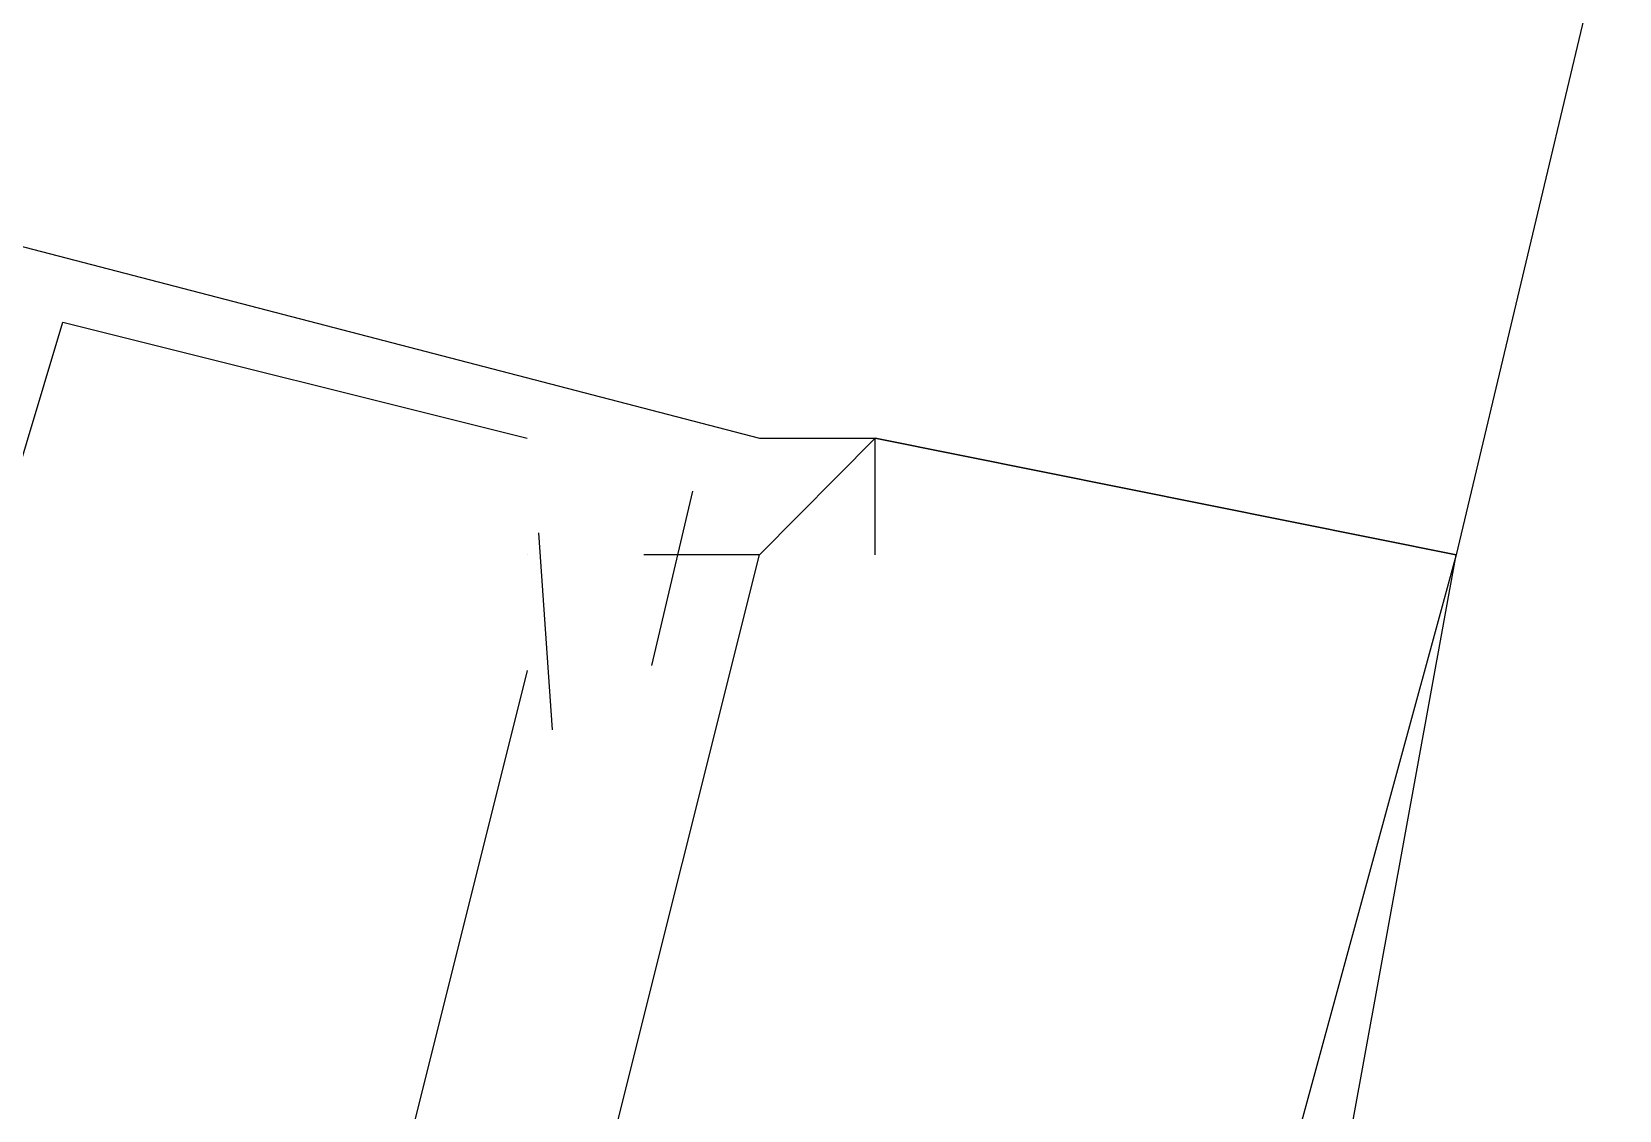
# Model space of a CAD drawing. Header units: feet. Extents: x -84 to 198, y -22 to 181.
# Drawn here: x 116.1564 to 116.3388, y 67.9806 to 68.1044 of the extents above; entities that cross this region are included whole.
import ezdxf

# ---------------------------------------------------------------- set-up
doc = ezdxf.new("R2010")
doc.units = ezdxf.units.FT
doc.layers.add('A-LINEA', color=7, linetype='CONTINUOUS')

msp = doc.modelspace()

# ---------------------------------------------------------------- linework, layer by layer
at = {"layer": 'A-LINEA'}
for p, q in [((117.9733, 74.9778), (116.32, 68.0444)), ((117.9733, 74.9778), (116.32, 68.0444)), ((116.16, 68.0711), (116.16, 68.0711)), ((116.16, 68.0711), (116.16, 68.0711)), ((116.16, 68.0711), (116.16, 68.0711)), ((116.16, 68.0711), (116.16, 68.0711)), ((116.16, 68.0711), (116.16, 68.0711)), ((116.16, 68.0711), (116.16, 68.0711)), ((116.2133, 68.0578), (116.2133, 68.0578)), ((116.2133, 68.0578), (116.2133, 68.0578)), ((116.2133, 68.0578), (116.2133, 68.0578)), ((116.2133, 68.0578), (116.2133, 68.0578)), ((116.2133, 68.0578), (116.2133, 68.0578)), ((116.2133, 68.0578), (116.2133, 68.0578)), ((116.24, 68.0578), (116.24, 68.0578)), ((116.24, 68.0578), (116.24, 68.0578)), ((116.24, 68.0578), (116.24, 68.0578)), ((116.24, 68.0578), (116.24, 68.0578)), ((116.24, 68.0578), (116.24, 68.0578)), ((116.24, 68.0578), (116.24, 68.0578)), ((116.24, 68.0578), (116.24, 68.0578)), ((116.24, 68.0578), (116.24, 68.0578)), ((116.24, 68.0578), (116.24, 68.0578)), ((116.24, 68.0578), (116.24, 68.0578)), ((116.24, 68.0578), (116.24, 68.0578)), ((116.24, 68.0578), (116.24, 68.0578)), ((116.2533, 68.0578), (116.2533, 68.0578)), ((116.2533, 68.0578), (116.2533, 68.0578)), ((116.2533, 68.0578), (116.2533, 68.0578)), ((116.2533, 68.0578), (116.2533, 68.0578)), ((116.2533, 68.0578), (116.2533, 68.0578)), ((116.2533, 68.0578), (116.2533, 68.0578)), ((116.2533, 68.0578), (116.2533, 68.0578)), ((116.2533, 68.0578), (116.2533, 68.0578)), ((116.2533, 68.0578), (116.2533, 68.0578)), ((116.2533, 68.0578), (116.2533, 68.0578)), ((116.2533, 68.0578), (116.2533, 68.0578)), ((116.2533, 68.0578), (116.2533, 68.0578)), ((116.2533, 68.0578), (116.2533, 68.0578)), ((116.2533, 68.0578), (116.2533, 68.0578)), ((116.2533, 68.0578), (116.2533, 68.0578)), ((116.2533, 68.0578), (116.2533, 68.0578)), ((116.2533, 68.0578), (116.2533, 68.0578)), ((116.2533, 68.0578), (116.2533, 68.0578)), ((116.2533, 68.0578), (116.2533, 68.0578)), ((116.2533, 68.0578), (116.2533, 68.0578)), ((116.2533, 68.0578), (116.2533, 68.0578)), ((116.2533, 68.0578), (116.2533, 68.0578)), ((116.2533, 68.0578), (116.2533, 68.0578)), ((116.2533, 68.0578), (116.2533, 68.0578)), ((116.2533, 68.0578), (116.2533, 68.0578)), ((116.2533, 68.0578), (116.2533, 68.0578)), ((116.2533, 68.0578), (116.2533, 68.0578)), ((116.2533, 68.0578), (116.2533, 68.0578)), ((116.2533, 68.0578), (116.2533, 68.0578)), ((116.2533, 68.0578), (116.2533, 68.0578)), ((116.2323, 68.0517), (116.2276, 68.0317)), ((116.2323, 68.0517), (116.2276, 68.0317)), ((116.2323, 68.0517), (116.2276, 68.0317)), ((116.2323, 68.0517), (116.2276, 68.0317)), ((116.2323, 68.0517), (116.2276, 68.0317)), ((116.2323, 68.0517), (116.2276, 68.0317)), ((116.2146, 68.0469), (116.2162, 68.0243)), ((116.2146, 68.0469), (116.2162, 68.0243)), ((116.2146, 68.0469), (116.2162, 68.0243)), ((116.2146, 68.0469), (116.2162, 68.0243)), ((116.2146, 68.0469), (116.2162, 68.0243)), ((116.2146, 68.0469), (116.2162, 68.0243)), ((116.2133, 68.0444), (116.2133, 68.0444)), ((116.2133, 68.0444), (116.2133, 68.0444)), ((116.2133, 68.0444), (116.2133, 68.0444)), ((116.2133, 68.0444), (116.2133, 68.0444)), ((116.2133, 68.0444), (116.2133, 68.0444)), ((116.2133, 68.0444), (116.2133, 68.0444)), ((116.2267, 68.0444), (116.2267, 68.0444)), ((116.2267, 68.0444), (116.2267, 68.0444)), ((116.2267, 68.0444), (116.2267, 68.0444)), ((116.2267, 68.0444), (116.2267, 68.0444)), ((116.2267, 68.0444), (116.2267, 68.0444)), ((116.2267, 68.0444), (116.2267, 68.0444)), ((116.24, 68.0444), (116.24, 68.0444)), ((116.24, 68.0444), (116.24, 68.0444)), ((116.24, 68.0444), (116.24, 68.0444)), ((116.24, 68.0444), (116.24, 68.0444)), ((116.24, 68.0444), (116.24, 68.0444)), ((116.24, 68.0444), (116.24, 68.0444)), ((116.24, 68.0444), (116.24, 68.0444)), ((116.24, 68.0444), (116.24, 68.0444)), ((116.24, 68.0444), (116.24, 68.0444)), ((116.24, 68.0444), (116.24, 68.0444)), ((116.24, 68.0444), (116.24, 68.0444)), ((116.24, 68.0444), (116.24, 68.0444)), ((116.24, 68.0444), (116.24, 68.0444)), ((116.24, 68.0444), (116.24, 68.0444)), ((116.24, 68.0444), (116.24, 68.0444)), ((116.24, 68.0444), (116.24, 68.0444)), ((116.24, 68.0444), (116.24, 68.0444)), ((116.24, 68.0444), (116.24, 68.0444)), ((116.2533, 68.0444), (116.2533, 68.0444)), ((116.2533, 68.0444), (116.2533, 68.0444)), ((116.2533, 68.0444), (116.2533, 68.0444)), ((116.2533, 68.0444), (116.2533, 68.0444)), ((116.2533, 68.0444), (116.2533, 68.0444)), ((116.2533, 68.0444), (116.2533, 68.0444)), ((116.2533, 68.0444), (116.2533, 68.0444)), ((116.2533, 68.0444), (116.2533, 68.0444)), ((116.2533, 68.0444), (116.2533, 68.0444)), ((116.2533, 68.0444), (116.2533, 68.0444)), ((116.2533, 68.0444), (116.2533, 68.0444)), ((116.2533, 68.0444), (116.2533, 68.0444)), ((116.32, 68.0444), (116.32, 68.0444)), ((116.32, 68.0444), (116.32, 68.0444)), ((116.32, 68.0444), (116.32, 68.0444)), ((116.32, 68.0444), (116.32, 68.0444)), ((116.32, 68.0444), (116.32, 68.0444)), ((116.32, 68.0444), (116.32, 68.0444)), ((116.32, 68.0444), (116.32, 68.0444)), ((116.32, 68.0444), (116.32, 68.0444)), ((116.32, 68.0444), (116.32, 68.0444)), ((116.32, 68.0444), (116.32, 68.0444)), ((116.32, 68.0444), (116.32, 68.0444)), ((116.32, 68.0444), (116.32, 68.0444)), ((116.32, 68.0444), (116.32, 68.0444)), ((116.32, 68.0444), (116.32, 68.0444)), ((116.32, 68.0444), (116.32, 68.0444)), ((116.32, 68.0444), (116.32, 68.0444)), ((116.32, 68.0444), (116.32, 68.0444)), ((116.32, 68.0444), (116.32, 68.0444)), ((116.32, 68.0444), (116.32, 68.0444)), ((116.32, 68.0444), (116.32, 68.0444)), ((116.32, 68.0444), (116.32, 68.0444)), ((116.32, 68.0444), (116.32, 68.0444)), ((116.32, 68.0444), (116.32, 68.0444)), ((116.32, 68.0444), (116.32, 68.0444)), ((116.2133, 68.0311), (116.2, 67.9778)), ((116.2133, 68.0311), (116.2, 67.9778)), ((116.2133, 68.0311), (116.2, 67.9778)), ((116.2133, 68.0311), (116.2, 67.9778)), ((116.2133, 68.0311), (116.2, 67.9778)), ((116.2133, 68.0311), (116.2, 67.9778)), ((116.2133, 68.0311), (116.2133, 68.0311)), ((116.2133, 68.0311), (116.2133, 68.0311)), ((116.2133, 68.0311), (116.2133, 68.0311)), ((116.2133, 68.0311), (116.2133, 68.0311)), ((116.2133, 68.0311), (116.2133, 68.0311)), ((116.2133, 68.0311), (116.2133, 68.0311))]:
    msp.add_line(p, q, dxfattribs=at)
for points in [[(115.5733, 68.2311), (116.24, 68.0578), (116.2533, 68.0578)], [(115.5733, 68.2311), (116.24, 68.0578), (116.2533, 68.0578)], [(115.5733, 68.2311), (116.24, 68.0578), (116.2533, 68.0578)], [(115.5733, 68.2311), (116.24, 68.0578), (116.2533, 68.0578)], [(115.5733, 68.2311), (116.24, 68.0578), (116.2533, 68.0578)], [(115.5733, 68.2311), (116.24, 68.0578), (116.2533, 68.0578)], [(116.12, 67.9378), (116.16, 68.0711), (116.2133, 68.0578)], [(116.12, 67.9378), (116.16, 68.0711), (116.2133, 68.0578)], [(116.12, 67.9378), (116.16, 68.0711), (116.2133, 68.0578)], [(116.12, 67.9378), (116.16, 68.0711), (116.2133, 68.0578)], [(116.12, 67.9378), (116.16, 68.0711), (116.2133, 68.0578)], [(116.12, 67.9378), (116.16, 68.0711), (116.2133, 68.0578)], [(116.2533, 68.0444), (116.2533, 68.0578), (116.32, 68.0444), (116.32, 68.0444), (116.28, 67.8978), (116.28, 67.8978), (116.24, 67.9111), (116.24, 67.9111), (116.2267, 67.9111), (116.2267, 67.9111), (116.2133, 67.9244)], [(116.2533, 68.0444), (116.2533, 68.0578), (116.32, 68.0444), (116.32, 68.0444), (116.28, 67.8978), (116.28, 67.8978), (116.24, 67.9111), (116.24, 67.9111), (116.2267, 67.9111), (116.2267, 67.9111), (116.2133, 67.9244)], [(116.2533, 68.0444), (116.2533, 68.0578), (116.32, 68.0444), (116.32, 68.0444), (116.28, 67.8978), (116.28, 67.8978), (116.24, 67.9111), (116.24, 67.9111), (116.2267, 67.9111), (116.2267, 67.9111), (116.2133, 67.9244)], [(116.2533, 68.0444), (116.2533, 68.0578), (116.32, 68.0444), (116.32, 68.0444), (116.28, 67.8978), (116.28, 67.8978), (116.24, 67.9111), (116.24, 67.9111), (116.2267, 67.9111), (116.2267, 67.9111), (116.2133, 67.9244)], [(116.2533, 68.0444), (116.2533, 68.0578), (116.32, 68.0444), (116.32, 68.0444), (116.28, 67.8978), (116.28, 67.8978), (116.24, 67.9111), (116.24, 67.9111), (116.2267, 67.9111), (116.2267, 67.9111), (116.2133, 67.9244)], [(116.2533, 68.0444), (116.2533, 68.0578), (116.32, 68.0444), (116.32, 68.0444), (116.28, 67.8978), (116.28, 67.8978), (116.24, 67.9111), (116.24, 67.9111), (116.2267, 67.9111), (116.2267, 67.9111), (116.2133, 67.9244)], [(116.2533, 68.0444), (116.2533, 68.0578), (116.32, 68.0444), (116.32, 68.0444), (116.28, 67.8978), (116.28, 67.8978), (116.24, 67.9111), (116.24, 67.9111), (116.2267, 67.9111), (116.2267, 67.9111), (116.2133, 67.9244)], [(116.2533, 68.0444), (116.2533, 68.0578), (116.32, 68.0444), (116.32, 68.0444), (116.28, 67.8978), (116.28, 67.8978), (116.24, 67.9111), (116.24, 67.9111), (116.2267, 67.9111), (116.2267, 67.9111), (116.2133, 67.9244)], [(116.2533, 68.0444), (116.2533, 68.0578), (116.32, 68.0444), (116.32, 68.0444), (116.28, 67.8978), (116.28, 67.8978), (116.24, 67.9111), (116.24, 67.9111), (116.2267, 67.9111), (116.2267, 67.9111), (116.2133, 67.9244)], [(116.2533, 68.0444), (116.2533, 68.0578), (116.32, 68.0444), (116.32, 68.0444), (116.28, 67.8978), (116.28, 67.8978), (116.24, 67.9111), (116.24, 67.9111), (116.2267, 67.9111), (116.2267, 67.9111), (116.2133, 67.9244)], [(116.2533, 68.0444), (116.2533, 68.0578), (116.32, 68.0444), (116.32, 68.0444), (116.28, 67.8978), (116.28, 67.8978), (116.24, 67.9111), (116.24, 67.9111), (116.2267, 67.9111), (116.2267, 67.9111), (116.2133, 67.9244)], [(116.2533, 68.0444), (116.2533, 68.0578), (116.32, 68.0444), (116.32, 68.0444), (116.28, 67.8978), (116.28, 67.8978), (116.24, 67.9111), (116.24, 67.9111), (116.2267, 67.9111), (116.2267, 67.9111), (116.2133, 67.9244)], [(116.2933, 67.8978), (116.32, 68.0444), (116.32, 68.0444), (116.2533, 68.0578), (116.24, 68.0444)], [(116.2933, 67.8978), (116.32, 68.0444), (116.32, 68.0444), (116.2533, 68.0578), (116.24, 68.0444)], [(116.2933, 67.8978), (116.32, 68.0444), (116.32, 68.0444), (116.2533, 68.0578), (116.24, 68.0444)], [(116.2933, 67.8978), (116.32, 68.0444), (116.32, 68.0444), (116.2533, 68.0578), (116.24, 68.0444)], [(116.2933, 67.8978), (116.32, 68.0444), (116.32, 68.0444), (116.2533, 68.0578), (116.24, 68.0444)], [(116.2933, 67.8978), (116.32, 68.0444), (116.32, 68.0444), (116.2533, 68.0578), (116.24, 68.0444)], [(116.2933, 67.8978), (116.32, 68.0444), (116.32, 68.0444), (116.2533, 68.0578), (116.24, 68.0444)], [(116.2933, 67.8978), (116.32, 68.0444), (116.32, 68.0444), (116.2533, 68.0578), (116.24, 68.0444)], [(116.2933, 67.8978), (116.32, 68.0444), (116.32, 68.0444), (116.2533, 68.0578), (116.24, 68.0444)], [(116.2933, 67.8978), (116.32, 68.0444), (116.32, 68.0444), (116.2533, 68.0578), (116.24, 68.0444)], [(116.2933, 67.8978), (116.32, 68.0444), (116.32, 68.0444), (116.2533, 68.0578), (116.24, 68.0444)], [(116.2933, 67.8978), (116.32, 68.0444), (116.32, 68.0444), (116.2533, 68.0578), (116.24, 68.0444)], [(116.2133, 67.9378), (116.24, 68.0444), (116.2267, 68.0444)], [(116.2133, 67.9378), (116.24, 68.0444), (116.2267, 68.0444)], [(116.2133, 67.9378), (116.24, 68.0444), (116.2267, 68.0444)], [(116.2133, 67.9378), (116.24, 68.0444), (116.2267, 68.0444)], [(116.2133, 67.9378), (116.24, 68.0444), (116.2267, 68.0444)], [(116.2133, 67.9378), (116.24, 68.0444), (116.2267, 68.0444)]]:
    msp.add_lwpolyline(points, dxfattribs=at)

doc.saveas('drawing.dxf')
